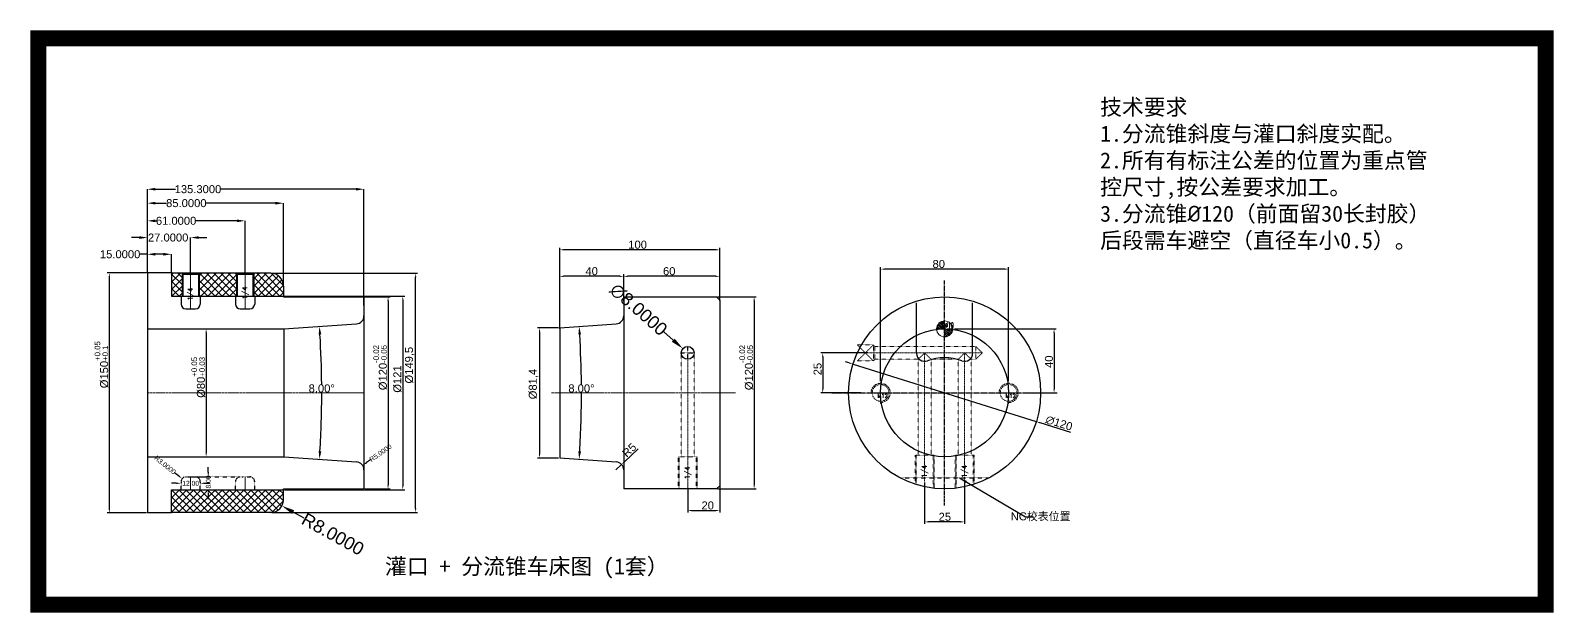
# Model space of a CAD drawing. Header units: inches. Extents: x 6 to 958, y 2 to 366.
import ezdxf
from ezdxf.enums import TextEntityAlignment as Align

# ---------------------------------------------------------------- set-up
doc = ezdxf.new("R2010")
doc.units = ezdxf.units.IN
doc.header["$MEASUREMENT"] = 0
doc.linetypes.add('CENTER', pattern=[0.6, 0.375, -0.075, 0.075, -0.075])
doc.linetypes.add('HIDDEN', pattern=[0.2, 0.1, -0.1])
for name, color, linetype, lineweight in [('cool', 153, 'HIDDEN', 9), ('dim', 82, 'Continuous', 9), ('epin', 13, 'Continuous', 9), ('moldbase', 7, 'Continuous', 20), ('screw', 33, 'Continuous', 13)]:
    doc.layers.add(name, color=color, linetype=linetype, lineweight=lineweight)
doc.layers.add('DEFAULT_2', color=8, linetype='HIDDEN')
doc.styles.get("Standard").update_dxf_attribs({"font": 'arial.ttf'})
doc.styles.add('TXT', font='txt.shx', dxfattribs={"bigfont": 'gbcbig.shx'})
doc.styles.add('TXT05', font='txt.shx', dxfattribs={"width": 0.5, "bigfont": 'gbcbig.shx'})
doc.dimstyles.new('ISO-25', dxfattribs={"dimtxt": 2.5, "dimasz": 2.5, "dimexe": 1.25, "dimexo": 0.625, "dimtad": 1, "dimtxsty": 'Standard', "dimcen": 2.5, "dimadec": 0, "dimazin": 0, "dimtfac": 1, "dimtmove": 0, "dimatfit": 3, "dimfxl": 0, "dimarcsym": 0})
doc.dimstyles.get("Standard").update_dxf_attribs({"dimtxt": 0.18, "dimasz": 0.18, "dimexe": 0.18, "dimexo": 0.0625, "dimgap": 0.09, "dimtad": 0, "dimtih": 1, "dimtoh": 1, "dimdec": 4, "dimzin": 0, "dimdsep": 46, "dimtxsty": 'Standard', "dimcen": 0.09, "dimadec": 0, "dimazin": 0, "dimtfac": 1, "dimtdec": 4, "dimtofl": 0, "dimtmove": 0, "dimatfit": 3, "dimfxl": 0, "dimtolj": 1, "dimtzin": 0, "dimarcsym": 0})
doc.dimstyles.new('STANDARD$0', dxfattribs={"dimscale": 2, "dimtxt": 3, "dimasz": 3, "dimexe": 1.25, "dimexo": 0.625, "dimgap": 0.5, "dimtad": 0, "dimdsep": 46, "dimlunit": 6, "dimtxsty": 'Standard', "dimblk": 'CLOSEDBLANK', "dimcen": 0, "dimclrt": 2, "dimazin": 2, "dimtfac": 2, "dimtmove": 1, "dimatfit": 3, "dimfxl": 0, "dimtolj": 1, "dimtzin": 0, "dimarcsym": 0})

# ---------------------------------------------------------------- blocks, each defined once
blk = doc.blocks.new('*D36')
at = {"color": 0, "lineweight": -2, "transparency": 16777216}
for p, q in [((583.49, 179.45), (646.99, 179.45)), ((645.74, 176.95), (645.74, 141.95)), ((626.78, 139.45), (646.99, 139.45))]:
    blk.add_line(p, q, dxfattribs=at)
at = {"color": 0, "transparency": 16777216}
for points in [[(645.33, 176.95), (646.16, 176.95), (645.74, 179.45)], [(645.33, 141.95), (646.16, 141.95), (645.74, 139.45)]]:
    blk.add_solid(points, dxfattribs=at)
at = {"layer": 'Defpoints', "color": 0, "transparency": 16777216}
for p in [(582.87, 179.45), (626.16, 139.45), (645.74, 139.45)]:
    blk.add_point(p, dxfattribs=at)
at = {"color": 0, "lineweight": 0, "transparency": 16777216, "insert": (642.56, 158.94), "char_height": 5, "attachment_point": 5, "rotation": 90}
blk.add_mtext('40', dxfattribs=at)
blk = doc.blocks.new('*D37')
at = {"color": 0, "lineweight": -2, "transparency": 16777216}
for p, q in [((537.37, 146.68), (537.37, 218.08)), ((614.87, 216.83), (539.87, 216.83)), ((617.37, 146.68), (617.37, 218.08))]:
    blk.add_line(p, q, dxfattribs=at)
at = {"color": 0, "transparency": 16777216}
for points in [[(539.87, 217.25), (539.87, 216.42), (537.37, 216.83)], [(614.87, 217.25), (614.87, 216.42), (617.37, 216.83)]]:
    blk.add_solid(points, dxfattribs=at)
at = {"layer": 'Defpoints', "color": 0, "transparency": 16777216}
for p in [(537.37, 216.83), (537.37, 146.05), (617.37, 146.05)]:
    blk.add_point(p, dxfattribs=at)
at = {"color": 0, "lineweight": 0, "transparency": 16777216, "insert": (573.7, 220.01), "char_height": 5, "attachment_point": 5}
blk.add_mtext('80', dxfattribs=at)
blk = doc.blocks.new('screw_m12_g')
at = {"layer": 'screw', "color": 1, "linetype": 'CENTER', "ltscale": 0.24}
for p, q in [((-6.6, 0), (6.6, 0)), ((0, -6.6), (0, 6.6))]:
    blk.add_line(p, q, dxfattribs=at)
at = {"layer": 'screw', "color": 33, "linetype": 'HIDDEN', "ltscale": 0.24}
blk.add_circle((0, 0), 5.25, dxfattribs=at)
at = {"layer": 'screw', "color": 92, "linetype": 'HIDDEN', "ltscale": 0.24}
blk.add_arc((0, 0), 6, 270, 180, dxfattribs=at)
at = {"layer": 'screw', "color": 6, "style": 'TXT'}
blk.add_text('M12', height=2.4, dxfattribs=at).set_placement((-2.04, -3))
blk = doc.blocks.new('epin_ejp_10')
at = {"layer": 'epin'}
h = blk.add_hatch(dxfattribs=at)
h.set_pattern_fill('_ANSI31', color=123, scale=0.25, angle=90, style=0)
h.set_pattern_definition([(135, (-1645.23396, 6741.0989), (-0.56126601, -0.56126601), [])])
h.paths.add_polyline_path([(0, 5, 0.414214), (-5, 0), (0, 0)])
h.paths.add_polyline_path([(5, 0), (0, 0), (0, -5, 0.414214)])
at = {"layer": 'epin', "color": 1, "linetype": 'CENTER', "ltscale": 0.219913}
for p, q in [((-5.5, 0), (5.5, 0)), ((0, -5.5), (0, 5.5))]:
    blk.add_line(p, q, dxfattribs=at)
at = {"layer": 'epin'}
blk.add_circle((0, 0), 5, dxfattribs=at)
at = {"layer": 'epin', "color": 6, "style": 'TXT05', "width": 0.5}
blk.add_text('%%c10', height=3.5, dxfattribs=at).set_placement((0.2, 0.5))
blk = doc.blocks.new('*D38')
at = {"color": 0, "lineweight": -2, "transparency": 16777216}
for p, q in [((215.19, 199.45), (230.85, 199.45)), ((229.6, 196.95), (229.6, 81.95)), ((215.19, 79.45), (230.85, 79.45))]:
    blk.add_line(p, q, dxfattribs=at)
at = {"color": 0, "transparency": 16777216}
for points in [[(229.18, 196.95), (230.01, 196.95), (229.6, 199.45)], [(229.18, 81.95), (230.01, 81.95), (229.6, 79.45)]]:
    blk.add_solid(points, dxfattribs=at)
at = {"layer": 'Defpoints', "color": 0, "transparency": 16777216}
for p in [(214.56, 199.45), (214.56, 79.45), (229.6, 79.45)]:
    blk.add_point(p, dxfattribs=at)
at = {"color": 0, "lineweight": 0, "transparency": 16777216, "insert": (224.71, 155.26), "char_height": 5, "attachment_point": 5, "rotation": 90}
blk.add_mtext('%%C120{\\H0.7x;\\S-0.02^ -0.05;}', dxfattribs=at)
blk = doc.blocks.new('*D39')
at = {"color": 0, "lineweight": -2, "transparency": 16777216}
for p, q in [((95.99, 179.45), (117.19, 179.45)), ((115.94, 176.95), (115.94, 101.95)), ((95.99, 99.45), (117.19, 99.45))]:
    blk.add_line(p, q, dxfattribs=at)
at = {"color": 0, "transparency": 16777216}
for points in [[(115.52, 176.95), (116.35, 176.95), (115.94, 179.45)], [(115.52, 101.95), (116.35, 101.95), (115.94, 99.45)]]:
    blk.add_solid(points, dxfattribs=at)
at = {"layer": 'Defpoints', "color": 0, "transparency": 16777216}
for p in [(95.36, 179.45), (95.36, 99.45), (115.94, 99.45)]:
    blk.add_point(p, dxfattribs=at)
at = {"color": 0, "lineweight": 0, "transparency": 16777216, "insert": (111.05, 149.13), "char_height": 5, "attachment_point": 5, "rotation": 90}
blk.add_mtext('%%C80{\\H0.7x;\\S+0.05^ +0.03;}', dxfattribs=at)
blk = doc.blocks.new('*D48')
at = {"color": 4, "lineweight": -2, "transparency": 16777216}
for start, end in [(0.51306, 3.51904), (356.48096, 0.02193)]:
    blk.add_arc((-407.47, 139.45), 595.65, start, end, dxfattribs=at)
at = {"color": 4, "transparency": 16777216}
for points in [[(186.23, 175.96), (187.89, 176.07), (186.73, 181)], [(187.89, 102.84), (186.23, 102.95), (186.73, 97.9)]]:
    blk.add_solid(points, dxfattribs=at)
at = {"layer": 'Defpoints', "color": 0, "transparency": 16777216}
for p in [(209.91, 182.62), (164.56, 179.45), (188.02, 125.59), (164.56, 99.45), (209.91, 96.28)]:
    blk.add_point(p, dxfattribs=at)
at = {"color": 6, "transparency": 16777216, "insert": (188.17, 142.23), "char_height": 5, "attachment_point": 5}
blk.add_mtext('\\A1;8.00°', dxfattribs=at)
blk = doc.blocks.new('*D40')
at = {"color": 4, "lineweight": -2, "transparency": 16777216}
for p, q in [((79.26, 226.1), (74.26, 226.1)), ((79.26, 214.45), (79.26, 226.1)), ((89.26, 226.1), (84.26, 226.1)), ((94.26, 214.45), (94.26, 226.1))]:
    blk.add_line(p, q, dxfattribs=at)
at = {"color": 4, "transparency": 16777216}
for points in [[(84.26, 226.94), (84.26, 225.27), (79.26, 226.1)], [(89.26, 226.94), (89.26, 225.27), (94.26, 226.1)]]:
    blk.add_solid(points, dxfattribs=at)
at = {"layer": 'Defpoints', "color": 0, "transparency": 16777216}
for p in [(94.26, 226.1), (79.26, 214.45), (94.26, 214.45)]:
    blk.add_point(p, dxfattribs=at)
at = {"color": 6, "transparency": 16777216, "insert": (62.18, 226.1), "char_height": 5, "attachment_point": 5}
blk.add_mtext('\\A1;15.0000', dxfattribs=at)
blk = doc.blocks.new('*D49')
at = {"color": 4, "lineweight": -2, "transparency": 16777216}
for p, q in [((74.26, 236.54), (69.26, 236.54)), ((79.26, 214.45), (79.26, 236.54)), ((106.26, 214.2), (106.26, 236.54)), ((111.26, 236.54), (116.26, 236.54))]:
    blk.add_line(p, q, dxfattribs=at)
at = {"color": 4, "transparency": 16777216}
for points in [[(74.26, 237.38), (74.26, 235.71), (79.26, 236.54)], [(111.26, 237.38), (111.26, 235.71), (106.26, 236.54)]]:
    blk.add_solid(points, dxfattribs=at)
at = {"layer": 'Defpoints', "color": 0, "transparency": 16777216}
for p in [(106.26, 236.54), (79.26, 214.45), (106.26, 214.2)]:
    blk.add_point(p, dxfattribs=at)
at = {"color": 6, "transparency": 16777216, "insert": (92.2, 236.54), "char_height": 5, "attachment_point": 5}
blk.add_mtext('\\A1;27.0000', dxfattribs=at)
blk = doc.blocks.new('*D50')
at = {"color": 4, "lineweight": -2, "transparency": 16777216}
for p, q in [((79.26, 214.45), (79.26, 247)), ((84.26, 247), (84.82, 247)), ((135.26, 247), (109.47, 247)), ((140.26, 214.2), (140.26, 247))]:
    blk.add_line(p, q, dxfattribs=at)
at = {"color": 4, "transparency": 16777216}
for points in [[(84.26, 247.84), (84.26, 246.17), (79.26, 247)], [(135.26, 247.84), (135.26, 246.17), (140.26, 247)]]:
    blk.add_solid(points, dxfattribs=at)
at = {"layer": 'Defpoints', "color": 0, "transparency": 16777216}
for p in [(140.26, 247), (79.26, 214.45), (140.26, 214.2)]:
    blk.add_point(p, dxfattribs=at)
at = {"color": 6, "transparency": 16777216, "insert": (97.15, 247), "char_height": 5, "attachment_point": 5}
blk.add_mtext('\\A1;61.0000', dxfattribs=at)
blk = doc.blocks.new('*D51')
at = {"color": 4, "lineweight": -2, "transparency": 16777216}
for p, q in [((79.26, 214.45), (79.26, 258.05)), ((84.26, 258.05), (91.23, 258.05)), ((159.26, 258.05), (115.86, 258.05)), ((164.26, 206.2), (164.26, 258.05))]:
    blk.add_line(p, q, dxfattribs=at)
at = {"color": 4, "transparency": 16777216}
for points in [[(84.26, 258.88), (84.26, 257.21), (79.26, 258.05)], [(159.26, 258.88), (159.26, 257.21), (164.26, 258.05)]]:
    blk.add_solid(points, dxfattribs=at)
at = {"layer": 'Defpoints', "color": 0, "transparency": 16777216}
for p in [(164.26, 258.05), (79.26, 214.45), (164.26, 206.2)]:
    blk.add_point(p, dxfattribs=at)
at = {"color": 6, "transparency": 16777216, "insert": (103.55, 258.05), "char_height": 5, "attachment_point": 5}
blk.add_mtext('\\A1;85.0000', dxfattribs=at)
blk = doc.blocks.new('*D52')
at = {"color": 4, "lineweight": -2, "transparency": 16777216}
for p, q in [((79.26, 214.45), (79.26, 266.77)), ((84.26, 266.77), (96.8, 266.77)), ((209.56, 266.77), (124.84, 266.77)), ((214.56, 194.06), (214.56, 266.77))]:
    blk.add_line(p, q, dxfattribs=at)
at = {"color": 4, "transparency": 16777216}
for points in [[(84.26, 267.6), (84.26, 265.93), (79.26, 266.77)], [(209.56, 267.6), (209.56, 265.93), (214.56, 266.77)]]:
    blk.add_solid(points, dxfattribs=at)
at = {"layer": 'Defpoints', "color": 0, "transparency": 16777216}
for p in [(214.56, 266.77), (79.26, 214.45), (214.56, 194.06)]:
    blk.add_point(p, dxfattribs=at)
at = {"color": 6, "transparency": 16777216, "insert": (110.82, 266.77), "char_height": 5, "attachment_point": 5}
blk.add_mtext('\\A1;135.3000', dxfattribs=at)
blk = doc.blocks.new('*D41')
at = {"color": 0, "lineweight": -2, "transparency": 16777216}
for p, q in [((376.83, 196.58), (376.83, 213.57)), ((434.33, 212.32), (379.33, 212.32)), ((436.83, 197.08), (436.83, 213.57))]:
    blk.add_line(p, q, dxfattribs=at)
at = {"color": 0, "transparency": 16777216}
for points in [[(379.33, 212.74), (379.33, 211.9), (376.83, 212.32)], [(434.33, 212.74), (434.33, 211.9), (436.83, 212.32)]]:
    blk.add_solid(points, dxfattribs=at)
at = {"layer": 'Defpoints', "color": 0, "transparency": 16777216}
for p in [(376.83, 212.32), (376.83, 195.95), (436.83, 196.45)]:
    blk.add_point(p, dxfattribs=at)
at = {"color": 0, "lineweight": 0, "transparency": 16777216, "insert": (405.28, 215.5), "char_height": 5, "attachment_point": 5}
blk.add_mtext('60', dxfattribs=at)
blk = doc.blocks.new('*D42')
at = {"color": 0, "lineweight": -2, "transparency": 16777216}
for p, q in [((336.83, 179.51), (336.83, 230.15)), ((434.33, 228.9), (339.33, 228.9)), ((436.83, 197.08), (436.83, 230.15))]:
    blk.add_line(p, q, dxfattribs=at)
at = {"color": 0, "transparency": 16777216}
for points in [[(339.33, 229.32), (339.33, 228.48), (336.83, 228.9)], [(434.33, 229.32), (434.33, 228.48), (436.83, 228.9)]]:
    blk.add_solid(points, dxfattribs=at)
at = {"layer": 'Defpoints', "color": 0, "transparency": 16777216}
for p in [(336.83, 228.9), (436.83, 196.45), (336.83, 178.89)]:
    blk.add_point(p, dxfattribs=at)
at = {"color": 0, "lineweight": 0, "transparency": 16777216, "insert": (385.52, 232.08), "char_height": 5, "attachment_point": 5}
blk.add_mtext('100', dxfattribs=at)
blk = doc.blocks.new('*D43')
at = {"color": 0, "lineweight": -2, "transparency": 16777216}
for p, q in [((336.83, 179.51), (336.83, 213.57)), ((374.33, 212.32), (339.33, 212.32)), ((376.83, 196.97), (376.83, 213.57))]:
    blk.add_line(p, q, dxfattribs=at)
at = {"color": 0, "transparency": 16777216}
for points in [[(339.33, 212.74), (339.33, 211.9), (336.83, 212.32)], [(374.33, 212.74), (374.33, 211.9), (376.83, 212.32)]]:
    blk.add_solid(points, dxfattribs=at)
at = {"layer": 'Defpoints', "color": 0, "transparency": 16777216}
for p in [(336.83, 212.32), (376.83, 196.34), (336.83, 178.89)]:
    blk.add_point(p, dxfattribs=at)
at = {"color": 0, "lineweight": 0, "transparency": 16777216, "insert": (356.83, 215.5), "char_height": 5, "attachment_point": 5}
blk.add_mtext('40', dxfattribs=at)
blk = doc.blocks.new('*D44')
at = {"color": 0, "lineweight": -2, "transparency": 16777216}
for p, q in [((435.45, 199.45), (459.58, 199.45)), ((458.33, 196.95), (458.33, 81.95)), ((435.45, 79.45), (459.58, 79.45))]:
    blk.add_line(p, q, dxfattribs=at)
at = {"color": 0, "transparency": 16777216}
for points in [[(457.92, 196.95), (458.75, 196.95), (458.33, 199.45)], [(457.92, 81.95), (458.75, 81.95), (458.33, 79.45)]]:
    blk.add_solid(points, dxfattribs=at)
at = {"layer": 'Defpoints', "color": 0, "transparency": 16777216}
for p in [(434.83, 199.45), (434.83, 79.45), (458.33, 79.45)]:
    blk.add_point(p, dxfattribs=at)
at = {"color": 0, "lineweight": 0, "transparency": 16777216, "insert": (453.45, 155.26), "char_height": 5, "attachment_point": 5, "rotation": 90}
blk.add_mtext('%%C120{\\H0.7x;\\S-0.02^ -0.05;}', dxfattribs=at)
blk = doc.blocks.new('*D45')
at = {"color": 0, "lineweight": -2, "transparency": 16777216}
for p, q in [((416.83, 79.83), (416.83, 64.64)), ((436.83, 83.79), (436.83, 64.64)), ((419.33, 65.89), (434.33, 65.89))]:
    blk.add_line(p, q, dxfattribs=at)
at = {"color": 0, "transparency": 16777216}
for points in [[(419.33, 66.31), (419.33, 65.48), (416.83, 65.89)], [(434.33, 66.31), (434.33, 65.48), (436.83, 65.89)]]:
    blk.add_solid(points, dxfattribs=at)
at = {"layer": 'Defpoints', "color": 0, "transparency": 16777216}
for p in [(416.83, 80.45), (436.83, 84.42), (436.83, 65.89)]:
    blk.add_point(p, dxfattribs=at)
at = {"color": 0, "lineweight": 0, "transparency": 16777216, "insert": (429.33, 69.07), "char_height": 5, "attachment_point": 5}
blk.add_mtext('20', dxfattribs=at)
blk = doc.blocks.new('*D53')
at = {"color": 0, "lineweight": -2, "transparency": 16777216}
for p, q in [((336.2, 180.15), (322.96, 180.15)), ((324.21, 177.65), (324.21, 101.25)), ((336.2, 98.75), (322.96, 98.75))]:
    blk.add_line(p, q, dxfattribs=at)
at = {"color": 0, "transparency": 16777216}
for points in [[(323.79, 177.65), (324.62, 177.65), (324.21, 180.15)], [(323.79, 101.25), (324.62, 101.25), (324.21, 98.75)]]:
    blk.add_solid(points, dxfattribs=at)
at = {"layer": 'Defpoints', "color": 0, "transparency": 16777216}
for p in [(336.83, 180.15), (324.21, 98.75), (336.83, 98.75)]:
    blk.add_point(p, dxfattribs=at)
at = {"color": 0, "lineweight": 0, "transparency": 16777216, "insert": (320.49, 144.97), "char_height": 5, "attachment_point": 5, "rotation": 90}
blk.add_mtext('%%c81,4', dxfattribs=at)
blk = doc.blocks.new('*D54')
at = {"color": 4, "lineweight": -2, "transparency": 16777216}
for start, end in [(0.51306, 3.51904), (356.48096, 0.02193)]:
    blk.add_arc((-245.2, 139.45), 595.65, start, end, dxfattribs=at)
at = {"color": 4, "transparency": 16777216}
for points in [[(348.49, 175.96), (350.16, 176.07), (349, 181)], [(350.16, 102.84), (348.49, 102.95), (349, 97.9)]]:
    blk.add_solid(points, dxfattribs=at)
at = {"layer": 'Defpoints', "color": 0, "transparency": 16777216}
for p in [(372.18, 182.62), (336.83, 180.15), (350.29, 125.59), (336.83, 98.75), (372.18, 96.28)]:
    blk.add_point(p, dxfattribs=at)
at = {"color": 6, "transparency": 16777216, "insert": (350.44, 142.23), "char_height": 5, "attachment_point": 5}
blk.add_mtext('\\A1;8.00°', dxfattribs=at)
blk = doc.blocks.new('*D55')
at = {"color": 0, "lineweight": -2, "transparency": 16777216}
for p, q in [((385.9, 104.58), (377.28, 96.44)), ((371.83, 91.29), (375.46, 94.73))]:
    blk.add_line(p, q, dxfattribs=at)
at = {"color": 0, "transparency": 16777216}
blk.add_solid([(376.99, 96.75), (377.57, 96.14), (375.46, 94.73)], dxfattribs=at)
at = {"layer": 'Defpoints', "color": 0, "transparency": 16777216}
for p in [(371.83, 91.29), (375.46, 94.73)]:
    blk.add_point(p, dxfattribs=at)
at = {"color": 0, "lineweight": 0, "transparency": 16777216, "insert": (380.32, 103.67), "char_height": 5, "attachment_point": 5, "rotation": 43.36579}
blk.add_mtext('R5', dxfattribs=at)
blk = doc.blocks.new('*D56')
at = {"color": 3, "lineweight": -2, "transparency": 16777216}
blk.add_line((218.61, 97.55), (216.14, 95.84), dxfattribs=at)
at = {"color": 3, "transparency": 16777216}
blk.add_solid([(215.86, 96.26), (216.43, 95.43), (213.67, 94.14)], dxfattribs=at)
at = {"layer": 'Defpoints', "color": 0, "transparency": 16777216}
for p in [(209.56, 91.29), (213.67, 94.14)]:
    blk.add_point(p, dxfattribs=at)
at = {"color": 6, "transparency": 16777216, "insert": (224.91, 101.91), "char_height": 3, "attachment_point": 5, "rotation": 34.66288}
blk.add_mtext('\\A1;R5.0000', dxfattribs=at)
blk = doc.blocks.new('*D46')
at = {"color": 3, "linetype": 'Continuous', "lineweight": -2, "transparency": 16777216}
for p, q in [((97.26, 82.95), (94.26, 82.95)), ((100.26, 83.57), (100.26, 82.95)), ((112.26, 83.68), (112.26, 82.95)), ((115.26, 82.95), (118.26, 82.95))]:
    blk.add_line(p, q, dxfattribs=at)
at = {"color": 3, "transparency": 16777216}
for points in [[(97.26, 83.45), (97.26, 82.45), (100.26, 82.95)], [(115.26, 83.45), (115.26, 82.45), (112.26, 82.95)]]:
    blk.add_solid(points, dxfattribs=at)
at = {"layer": 'Defpoints', "color": 0, "transparency": 16777216}
for p in [(100.26, 83.57), (100.26, 82.95), (112.26, 83.68)]:
    blk.add_point(p, dxfattribs=at)
at = {"color": 6, "transparency": 16777216, "insert": (106.26, 82.95), "char_height": 3, "attachment_point": 5}
blk.add_mtext('\\A1;12.00', dxfattribs=at)
blk = doc.blocks.new('*D57')
at = {"color": 3, "linetype": 'Continuous', "lineweight": -2, "transparency": 16777216}
for p, q in [((104.23, 86.95), (117.26, 86.95)), ((117.26, 89.95), (117.26, 92.95)), ((108.9, 78.95), (117.26, 78.95)), ((117.26, 75.95), (117.26, 72.95))]:
    blk.add_line(p, q, dxfattribs=at)
at = {"color": 3, "transparency": 16777216}
for points in [[(116.76, 89.95), (117.76, 89.95), (117.26, 86.95)], [(116.76, 75.95), (117.76, 75.95), (117.26, 78.95)]]:
    blk.add_solid(points, dxfattribs=at)
at = {"layer": 'Defpoints', "color": 0, "transparency": 16777216}
for p in [(104.23, 86.95), (108.9, 78.95), (117.26, 78.95)]:
    blk.add_point(p, dxfattribs=at)
at = {"color": 6, "transparency": 16777216, "insert": (117.26, 83.75), "char_height": 3, "attachment_point": 5, "rotation": 90}
blk.add_mtext('\\A1;8.00', dxfattribs=at)
blk = doc.blocks.new('*D58')
at = {"color": 3, "linetype": 'Continuous', "lineweight": -2, "transparency": 16777216}
blk.add_line((96.25, 89.6), (98.59, 87.71), dxfattribs=at)
at = {"color": 3, "transparency": 16777216}
blk.add_solid([(98.9, 88.1), (98.27, 87.33), (100.92, 85.83)], dxfattribs=at)
at = {"layer": 'Defpoints', "color": 0, "transparency": 16777216}
for p in [(100.92, 85.83), (103.26, 83.95)]:
    blk.add_point(p, dxfattribs=at)
at = {"color": 6, "transparency": 16777216, "insert": (90.28, 94.4), "char_height": 3, "attachment_point": 5, "rotation": 321.17969}
blk.add_mtext('\\A1;R3.0000', dxfattribs=at)
blk = doc.blocks.new('*D47')
at = {"color": 0, "lineweight": -2, "transparency": 16777216}
for p, q in [((78.64, 214.45), (54.19, 214.45)), ((55.44, 211.95), (55.44, 66.95)), ((78.64, 64.45), (54.19, 64.45))]:
    blk.add_line(p, q, dxfattribs=at)
at = {"color": 0, "transparency": 16777216}
for points in [[(55.02, 211.95), (55.86, 211.95), (55.44, 214.45)], [(55.02, 66.95), (55.86, 66.95), (55.44, 64.45)]]:
    blk.add_solid(points, dxfattribs=at)
at = {"layer": 'Defpoints', "color": 0, "transparency": 16777216}
for p in [(79.26, 214.45), (55.44, 64.45), (79.26, 64.45)]:
    blk.add_point(p, dxfattribs=at)
at = {"color": 0, "lineweight": 0, "transparency": 16777216, "insert": (50.56, 157.08), "char_height": 5, "attachment_point": 5, "rotation": 90}
blk.add_mtext('%%C150{\\H0.7x;\\S+0.05^ +0.1;}', dxfattribs=at)
blk = doc.blocks.new('*D59')
at = {"color": 0, "lineweight": -2, "transparency": 16777216}
for p, q in [((164.89, 199.95), (240.06, 199.95)), ((238.81, 197.45), (238.81, 81.45)), ((164.89, 78.95), (240.06, 78.95))]:
    blk.add_line(p, q, dxfattribs=at)
at = {"color": 0, "transparency": 16777216}
for points in [[(238.39, 197.45), (239.23, 197.45), (238.81, 199.95)], [(238.39, 81.45), (239.23, 81.45), (238.81, 78.95)]]:
    blk.add_solid(points, dxfattribs=at)
at = {"layer": 'Defpoints', "color": 0, "transparency": 16777216}
for p in [(164.26, 199.95), (164.26, 78.95), (238.81, 78.95)]:
    blk.add_point(p, dxfattribs=at)
at = {"color": 0, "lineweight": 0, "transparency": 16777216, "insert": (235.49, 148.1), "char_height": 5, "attachment_point": 5, "rotation": 90}
blk.add_mtext('%%c121', dxfattribs=at)
blk = doc.blocks.new('*D60')
at = {"color": 4, "lineweight": -2, "transparency": 16777216}
blk.add_line((177.25, 61.07), (170.26, 64.95), dxfattribs=at)
at = {"color": 4, "transparency": 16777216}
blk.add_solid([(170.9, 66.11), (169.61, 63.78), (163.26, 68.83)], dxfattribs=at)
at = {"layer": 'Defpoints', "color": 0, "transparency": 16777216}
for p in [(156.26, 72.7), (163.26, 68.83)]:
    blk.add_point(p, dxfattribs=at)
at = {"color": 6, "transparency": 16777216, "insert": (195.12, 51.17), "char_height": 8, "attachment_point": 5, "rotation": 331.00869}
blk.add_mtext('\\A1;R8.0000', dxfattribs=at)
blk = doc.blocks.new('*D61')
at = {"color": 0, "lineweight": -2, "transparency": 16777216}
for p, q in [((156.89, 214.2), (248.09, 214.2)), ((246.84, 67.2), (246.84, 211.7)), ((156.89, 64.7), (248.09, 64.7))]:
    blk.add_line(p, q, dxfattribs=at)
at = {"color": 0, "transparency": 16777216}
for points in [[(246.42, 211.7), (247.25, 211.7), (246.84, 214.2)], [(246.42, 67.2), (247.25, 67.2), (246.84, 64.7)]]:
    blk.add_solid(points, dxfattribs=at)
at = {"layer": 'Defpoints', "color": 0, "transparency": 16777216}
for p in [(156.26, 214.2), (246.84, 214.2), (156.26, 64.7)]:
    blk.add_point(p, dxfattribs=at)
at = {"color": 0, "lineweight": 0, "transparency": 16777216, "insert": (243.13, 156.76), "char_height": 5, "attachment_point": 5, "rotation": 90}
blk.add_mtext('%%c149,5', dxfattribs=at)
blk = doc.blocks.new('*D62')
at = {"color": 0, "lineweight": -2, "transparency": 16777216}
for p, q in [((517.73, 158.15), (515.34, 158.89)), ((520.11, 157.4), (634.62, 121.51)), ((656.3, 114.71), (637.01, 120.76))]:
    blk.add_line(p, q, dxfattribs=at)
at = {"color": 0, "transparency": 16777216}
for points in [[(517.85, 158.54), (517.6, 157.75), (520.11, 157.4)], [(637.13, 121.16), (636.88, 120.36), (634.62, 121.51)]]:
    blk.add_solid(points, dxfattribs=at)
at = {"layer": 'Defpoints', "color": 0, "transparency": 16777216}
for p in [(520.11, 157.4), (634.62, 121.51)]:
    blk.add_point(p, dxfattribs=at)
at = {"color": 0, "lineweight": 0, "transparency": 16777216, "insert": (648.84, 120.53), "char_height": 5, "attachment_point": 5, "rotation": 342.59646}
blk.add_mtext('∅120', dxfattribs=at)
blk = doc.blocks.new('cool_jt_g14')
at = {"layer": 'cool', "ltscale": 0.3}
for p, q in [((0, 5), (10, 5)), ((0, -5), (10, 5)), ((0, 5), (10, -5)), ((10, -5), (10, 5)), ((10, 5), (11, 4)), ((11, -4), (11, 4)), ((0, -5), (10, -5)), ((10, -5), (11, -4))]:
    blk.add_line(p, q, dxfattribs=at)
blk = doc.blocks.new('*D63')
at = {"color": 0, "lineweight": -2, "transparency": 16777216}
for p, q in [((529.47, 164.45), (499.94, 164.45)), ((501.19, 161.95), (501.19, 141.95)), ((525.05, 139.45), (499.94, 139.45))]:
    blk.add_line(p, q, dxfattribs=at)
at = {"color": 0, "transparency": 16777216}
for points in [[(500.77, 161.95), (501.61, 161.95), (501.19, 164.45)], [(500.77, 141.95), (501.61, 141.95), (501.19, 139.45)]]:
    blk.add_solid(points, dxfattribs=at)
at = {"layer": 'Defpoints', "color": 0, "transparency": 16777216}
for p in [(530.09, 164.45), (501.19, 139.45), (525.67, 139.45)]:
    blk.add_point(p, dxfattribs=at)
at = {"color": 0, "lineweight": 0, "transparency": 16777216, "insert": (498.01, 154.34), "char_height": 5, "attachment_point": 5, "rotation": 90}
blk.add_mtext('25', dxfattribs=at)
blk = doc.blocks.new('*D64')
at = {"color": 4, "lineweight": -2, "transparency": 16777216}
blk.add_line((401.81, 177.67), (407.82, 172.38), dxfattribs=at)
at = {"color": 4, "transparency": 16777216}
blk.add_solid([(408.7, 173.38), (406.94, 171.38), (413.83, 167.1)], dxfattribs=at)
at = {"layer": 'Defpoints', "color": 0, "transparency": 16777216}
for p in [(413.83, 167.1), (419.83, 161.81)]:
    blk.add_point(p, dxfattribs=at)
at = {"color": 6, "transparency": 16777216, "insert": (386.09, 191.5), "char_height": 8, "attachment_point": 5, "rotation": 318.65029}
blk.add_mtext('\\A1;∅8.0000', dxfattribs=at)
blk = doc.blocks.new('*D65')
at = {"color": 0, "lineweight": -2, "transparency": 16777216}
for p, q in [((564.87, 83.35), (564.87, 57.56)), ((589.87, 83.35), (589.87, 57.56)), ((587.37, 58.81), (567.37, 58.81))]:
    blk.add_line(p, q, dxfattribs=at)
at = {"color": 0, "transparency": 16777216}
for points in [[(567.37, 59.23), (567.37, 58.39), (564.87, 58.81)], [(587.37, 59.23), (587.37, 58.39), (589.87, 58.81)]]:
    blk.add_solid(points, dxfattribs=at)
at = {"layer": 'Defpoints', "color": 0, "transparency": 16777216}
for p in [(564.87, 83.98), (589.87, 83.98), (564.87, 58.81)]:
    blk.add_point(p, dxfattribs=at)
at = {"color": 0, "lineweight": 0, "transparency": 16777216, "insert": (577.5, 61.99), "char_height": 5, "attachment_point": 5}
blk.add_mtext('25', dxfattribs=at)

msp = doc.modelspace()

# ---------------------------------------------------------------- hatches: boundary and pattern name
h = msp.add_hatch()
h.set_pattern_fill('ANSI37', color=3, style=0)
h.set_pattern_definition([(45, (1425.8688, 148.3087), (-2.245064, 2.245064), []), (135, (1425.8688, 148.3087), (-2.245064, -2.245064), [])])
h.paths.add_polyline_path([(134.86124, 214.20332), (111.66124, 214.20332), (111.66124, 199.95332), (134.86124, 199.95332)])
h.paths.add_polyline_path([(156.26124, 214.20332), (145.66124, 214.20332), (145.66124, 199.95332), (164.26124, 199.95332), (164.26124, 206.20332, 0.414213562)])
h.paths.add_polyline_path([(100.86124, 214.20332), (94.26124, 214.20332), (94.26124, 199.95332), (100.86124, 199.95332)])
h.paths.add_polyline_path([(164.26124, 72.70332), (164.26124, 78.95332), (94.26124, 78.95332), (94.26124, 64.70332), (156.26124, 64.70332, 0.414213562)])

# ---------------------------------------------------------------- linework, layer by layer
for p, q in [((79.26124, 214.45332), (79.26124, 64.45332)), ((94.26124, 214.45332), (79.26124, 214.45332)), ((94.26124, 214.45332), (94.26124, 199.95332)), ((156.26124, 214.20332), (94.26124, 214.20332)), ((100.86124, 214.20332), (100.86124, 199.95332)), ((100.86124, 214.20332), (101.36124, 213.70332)), ((101.36124, 213.70332), (101.36124, 199.95332)), ((101.36124, 213.70332), (111.16124, 213.70332)), ((111.66124, 214.20332), (111.16124, 213.70332)), ((111.16124, 213.70332), (111.16124, 199.95332)), ((111.66124, 214.20332), (111.66124, 199.95332)), ((134.86124, 214.20332), (134.86124, 199.95332)), ((134.86124, 214.20332), (135.36124, 213.70332)), ((135.36124, 213.70332), (135.36124, 199.95332)), ((135.36124, 213.70332), (145.16124, 213.70332)), ((145.66124, 214.20332), (145.16124, 213.70332)), ((145.16124, 213.70332), (145.16124, 199.95332)), ((145.66124, 214.20332), (145.66124, 199.95332)), ((94.26124, 199.95332), (164.26124, 199.95332)), ((100.26124, 199.95332), (100.26124, 194.95332)), ((112.26124, 199.95332), (112.26124, 194.95332)), ((134.26124, 199.95332), (134.26124, 194.95332)), ((146.26124, 199.95332), (146.26124, 194.95332)), ((164.26124, 206.20332), (164.26124, 199.45332)), ((103.26124, 191.95332), (109.26124, 191.95332)), ((137.26124, 191.95332), (143.26124, 191.95332)), ((164.26124, 199.45332), (214.56124, 199.45332)), ((214.56124, 199.45332), (214.56124, 79.45332)), ((376.82804, 199.45368), (376.82796, 79.45334)), ((376.82796, 199.45368), (434.82796, 199.45308)), ((434.82796, 199.45308), (436.82796, 197.45304)), ((436.82796, 197.45304), (436.82796, 81.45368)), ((164.56124, 179.45332), (209.91002, 182.62442)), ((336.82803, 180.15278), (372.17678, 182.6246)), ((79.26124, 179.45332), (164.56124, 179.45332)), ((164.56124, 179.45332), (164.56124, 99.45332)), ((336.82803, 180.15278), (336.82797, 98.75424)), ((79.26124, 99.45332), (164.56124, 99.45332)), ((164.56124, 99.45332), (209.91002, 96.28222)), ((336.82797, 98.75424), (372.17678, 96.28241)), ((94.26124, 78.95332), (164.26124, 78.95332)), ((94.26124, 64.45332), (94.26124, 78.95332)), ((164.26124, 79.45332), (214.56124, 79.45332)), ((164.26124, 72.70332), (164.26124, 79.45332)), ((434.82733, 79.45302), (376.82796, 79.45334)), ((434.82796, 79.45364), (436.82796, 81.45368)), ((94.26124, 64.45332), (79.26124, 64.45332)), ((156.26124, 64.70332), (94.26124, 64.70332))]:
    msp.add_line(p, q)
at = {"color": 1, "linetype": 'CENTER', "ltscale": 3.980655}
for p, q in [((577.36616, 69.05337), (577.36616, 209.85337)), ((506.96616, 139.45337), (647.76616, 139.45337))]:
    msp.add_line(p, q, dxfattribs=at)
at = {"color": 3, "linetype": 'Continuous'}
for p, q in [((559.86616, 164.14511), (559.86616, 195.79829)), ((594.86616, 164.14511), (594.86616, 195.79829))]:
    msp.add_line(p, q, dxfattribs=at)
at = {"color": 1, "linetype": 'CENTER', "ltscale": 0.248791}
for p, q in [((412.42793, 164.45337), (421.22793, 164.45337)), ((416.82793, 160.05337), (416.82793, 168.85337))]:
    msp.add_line(p, q, dxfattribs=at)
at = {"const_width": 10}
msp.add_lwpolyline([(11.16026, 361.01908), (952.82832, 361.01908), (952.82832, 7.13791), (11.16026, 7.13791)], close=True, dxfattribs=at)
for centre, radius in [((577.36616, 139.45337), 60), ((577.36616, 139.45337), 40), ((416.82793, 164.45337), 4)]:
    msp.add_circle(centre, radius)
for centre, radius, start, end in [((156.26124, 206.20332), 8, 360, 90), ((103.26124, 194.95332), 3, 180, 270), ((109.26124, 194.95332), 3, 270, 0), ((137.26124, 194.95332), 3, 180, 270), ((143.26124, 194.95332), 3, 270, 0), ((209.56124, 187.61224), 5, 274, 360), ((371.828, 187.61242), 5, 274, 360), ((209.56124, 91.2944), 5, 0, 86), ((371.828, 91.29459), 5, 0, 86), ((156.26124, 72.70332), 8, 270, 0)]:
    msp.add_arc(centre, radius, start, end)
at = {"color": 3, "linetype": 'Continuous'}
for centre, radius, start, end in [((564.86616, 164.14511), 5, 180, 290.92483243), ((589.86616, 164.14511), 5, 249.07516757, 0), ((577.36616, 131.45337), 30, 69.07516757, 110.92483243)]:
    msp.add_arc(centre, radius, start, end, dxfattribs=at)
at = {"layer": 'cool', "ltscale": 0.932966}
for p, q in [((412.82796, 99.4531), (412.82796, 164.45337)), ((420.82796, 99.45306), (420.82796, 164.45337)), ((533.8226, 168.45337), (596.86616, 168.45337)), ((564.86616, 164.45337), (560.86616, 160.44415)), ((564.86616, 164.45337), (568.86616, 160.45337)), ((585.86616, 160.45337), (589.86616, 164.45337)), ((589.86616, 164.45337), (593.86616, 160.45337)), ((596.86616, 168.45337), (600.86616, 164.45337)), ((596.86616, 160.45337), (596.86616, 168.45337)), ((600.86616, 164.45337), (596.86616, 160.45337)), ((533.8226, 160.45337), (560.87535, 160.45337)), ((560.86616, 100.45308), (560.86616, 160.44415)), ((568.86616, 100.45308), (568.86616, 160.45337)), ((568.86616, 160.45337), (585.86616, 160.45337)), ((585.86616, 100.45308), (585.86616, 160.45337)), ((593.86616, 100.45308), (593.86616, 160.45337)), ((596.86616, 160.45337), (593.86616, 160.45337)), ((410.82805, 99.45311), (422.82805, 99.45305)), ((558.86616, 100.45308), (570.86616, 100.45308)), ((583.86616, 100.45308), (595.86616, 100.45308))]:
    msp.add_line(p, q, dxfattribs=at)
at = {"layer": 'cool', "color": 1, "linetype": 'CENTER', "ltscale": 0.621977}
for p, q in [((416.82798, 79.45308), (416.82793, 164.45337)), ((522.8226, 164.45337), (600.86616, 164.45337)), ((564.86616, 95.45337), (564.86616, 164.45337)), ((589.86616, 95.45337), (589.86616, 164.45337))]:
    msp.add_line(p, q, dxfattribs=at)
at = {"layer": 'DEFAULT_2', "color": 8, "linetype": 'HIDDEN'}
for p, q in [((103.26124, 86.95332), (108.26124, 86.95332)), ((109.26124, 86.95332), (137.26124, 86.95332)), ((138.26124, 86.95332), (143.26124, 86.95332)), ((549.60596, 86.26153), (605.12635, 86.26153)), ((100.26124, 78.95332), (100.26124, 83.95332)), ((112.26124, 78.95332), (112.26124, 83.95332)), ((134.26124, 78.95332), (134.26124, 83.95332)), ((146.26124, 78.95332), (146.26124, 83.95332))]:
    msp.add_line(p, q, dxfattribs=at)
for centre, start, end in [((103.26124, 83.95332), 90, 180), ((109.26124, 83.95332), 0, 90), ((137.26124, 83.95332), 90, 180), ((143.26124, 83.95332), 0, 90)]:
    msp.add_arc(centre, 3, start, end, dxfattribs=at)
at = {"layer": 'moldbase', "color": 1, "linetype": 'CENTER', "ltscale": 3.109887}
for p, q in [((106.26124, 214.20332), (106.26124, 191.95332)), ((140.26124, 214.20332), (140.26124, 191.95332)), ((79.26124, 139.45332), (214.56124, 139.45332)), ((331.63252, 139.45334), (446.82796, 139.45336)), ((106.26124, 78.95332), (106.26124, 86.95332)), ((140.26124, 78.95332), (140.26124, 86.95332))]:
    msp.add_line(p, q, dxfattribs=at)
at = {"layer": 'screw', "color": 92, "linetype": 'HIDDEN', "ltscale": 0.746373}
for p, q in [((410.82796, 79.45312), (410.82805, 99.45311)), ((422.82796, 79.45307), (422.82805, 99.45305)), ((558.86616, 82.37666), (558.86616, 100.45308)), ((570.86616, 79.80649), (570.86616, 100.45308)), ((583.86616, 79.80649), (583.86616, 100.45308)), ((595.86616, 82.37666), (595.86616, 100.45308))]:
    msp.add_line(p, q, dxfattribs=at)
at = {"layer": 'screw', "linetype": 'HIDDEN', "ltscale": 0.746373}
for p, q in [((411.57796, 79.45312), (411.57805, 99.4531)), ((422.07796, 79.45307), (422.07805, 99.45305)), ((559.61616, 82.13899), (559.61616, 100.45308)), ((570.11616, 79.893), (570.11616, 100.45308)), ((584.61616, 79.893), (584.61616, 100.45308)), ((595.11616, 82.13899), (595.11616, 100.45308))]:
    msp.add_line(p, q, dxfattribs=at)
at = {"layer": 'screw', "color": 1, "linetype": 'CENTER', "ltscale": 0.466483}
for p, q in [((416.82796, 79.45309), (416.82805, 99.45308)), ((564.86616, 80.45337), (564.86616, 100.45308)), ((589.86616, 80.45337), (589.86616, 100.45308))]:
    msp.add_line(p, q, dxfattribs=at)

# ---------------------------------------------------------------- block references
at = {"layer": 'cool', "ltscale": 0.932966}
msp.add_blockref('cool_jt_g14', (522.8226, 164.45337), dxfattribs=at)
at = {"layer": 'epin'}
msp.add_blockref('epin_ejp_10', (577.36616, 179.45337), dxfattribs=at)
at = {"layer": 'screw'}
for p in [(537.36616, 139.45337), (617.36616, 139.45337)]:
    msp.add_blockref('screw_m12_g', p, dxfattribs=at)

# ---------------------------------------------------------------- texts
at = {"char_height": 10, "attachment_point": 1}
for s, insert, width in [('{\\fSimSun|b0|i0|c134|p2;技术要求\\P1.分流锥斜度与灌口斜度实配。\\P2.所有有标注公差的位置为重点管控尺寸,按公差要求加工。\\P3.分流锥\\fISOCPEUR|b0|i0|c0|p34;%%C\\fSimSun|b0|i0|c134|p2;120（前面留30长封胶）后段需车避空（直径车小0.5）。}', (674.52869, 323.15078), 209.4480089), ('{\\fSimSun|b0|i0|c134|p2; 灌口 + 分流锥车床图 (1套）}', (220.86995, 36.01788), 184.0541872)]:
    msp.add_mtext(s, dxfattribs=dict(at, insert=insert, width=width))
at = {"layer": 'dim', "insert": (618.65547, 61.99215), "char_height": 5, "attachment_point": 4}
msp.add_mtext('\\A1;NC{\\fSimSun|b0|i0|c134|p2;校表位置}', dxfattribs=at)
at = {"layer": 'screw', "color": 222, "linetype": 'HIDDEN', "ltscale": 0.746373, "style": 'TXT'}
for rotation, p in [(90, (106.26124, 201.15776)), (90, (140.26124, 201.94028)), (89.99972997, (416.82801, 89.45309)), (90, (564.86616, 90.45322)), (90, (589.86616, 90.45322))]:
    msp.add_text('1/4', height=3, rotation=rotation, dxfattribs=at).set_placement(p, align=Align.MIDDLE)

# ---------------------------------------------------------------- dimensions: what is measured, and where the dimension line sits
for base, p1, p2, dimstyle, override, picture, middle in [((214.56124, 266.76678), (79.26124, 214.45332), (214.56124, 194.0635), 'Standard', {"dimtxt": 5, "dimasz": 5, "dimexe": 0, "dimexo": 0, "dimgap": 0, "dimtad": 0, "dimzin": 0, "dimcen": 0, "dimclrd": 4, "dimclre": 4, "dimclrt": 6, "dimadec": 2, "dimtol": 0, "dimfxl": 1.25, "dimtzin": 0}, '*D52', (110.81892, 266.76678)), ((164.26124, 258.04815), (79.26124, 214.45332), (164.26124, 206.20332), 'Standard', {"dimtxt": 5, "dimasz": 5, "dimexe": 0, "dimexo": 0, "dimgap": 0, "dimtad": 0, "dimzin": 0, "dimcen": 0, "dimclrd": 4, "dimclre": 4, "dimclrt": 6, "dimadec": 2, "dimtol": 0, "dimfxl": 1.25, "dimtzin": 0}, '*D51', (103.54699, 258.04815)), ((140.26124, 247.00456), (79.26124, 214.45332), (140.26124, 214.20332), 'Standard', {"dimtxt": 5, "dimasz": 5, "dimexe": 0, "dimexo": 0, "dimgap": 0, "dimtad": 0, "dimzin": 0, "dimcen": 0, "dimclrd": 4, "dimclre": 4, "dimclrt": 6, "dimadec": 2, "dimtol": 0, "dimfxl": 1.25, "dimtzin": 0}, '*D50', (97.1477, 247.00456)), ((106.26124, 236.54221), (79.26124, 214.45332), (106.26124, 214.20332), 'Standard', {"dimtxt": 5, "dimasz": 5, "dimexe": 0, "dimexo": 0, "dimgap": 0, "dimtad": 0, "dimzin": 0, "dimcen": 0, "dimclrd": 4, "dimclre": 4, "dimclrt": 6, "dimadec": 2, "dimtol": 0, "dimfxl": 1.25, "dimtzin": 0}, '*D49', (92.20279, 236.54221)), ((94.26124, 226.10236), (79.26124, 214.45332), (94.26124, 214.45332), 'Standard', {"dimtxt": 5, "dimasz": 5, "dimexe": 0, "dimexo": 0, "dimgap": 0, "dimtad": 0, "dimzin": 0, "dimcen": 0, "dimclrd": 4, "dimclre": 4, "dimclrt": 6, "dimadec": 2, "dimtol": 0, "dimfxl": 1.25, "dimtzin": 0}, '*D40', (62.18416, 226.10236)), ((100.26124, 82.95332), (112.26124, 83.67528), (100.26124, 83.57194), 'STANDARD$0', {"dimscale": 1, "dimexe": 0, "dimexo": 0, "dimgap": 0, "dimzin": 0, "dimlunit": 2, "dimclrd": 3, "dimclre": 3, "dimclrt": 6, "dimazin": 0, "dimtfac": 1, "dimtofl": 0, "dimtmove": 0, "dimfxl": 1.25, "dimarcsym": 1}, '*D46', (106.26124, 82.95332))]:
    dim = msp.add_linear_dim(base=base, p1=p1, p2=p2, dimstyle=dimstyle, override=override)
    dim.commit()
    dim.dimension.update_dxf_attribs({"geometry": picture, "text_midpoint": middle, "dimtype": 160})
at = {"color": 6, "lineweight": 0}
for base, p1, p2, picture, middle in [((336.82803, 228.90013), (436.82796, 196.453), (336.82803, 178.88727), '*D42', (385.51904, 228.90013)), ((537.36616, 216.83333), (617.36616, 146.05337), (537.36616, 146.05337), '*D37', (573.69765, 216.83333)), ((376.82792, 212.32151), (436.82796, 196.453), (376.82792, 195.95368), '*D41', (405.2823, 212.32151)), ((436.82796, 65.89213), (416.82798, 80.45312), (436.82796, 84.41632), '*D45', (429.32796, 65.89213)), ((564.86616, 58.81038), (589.86616, 83.97721), (564.86616, 83.97721), '*D65', (577.49746, 58.81038))]:
    dim = msp.add_linear_dim(base=base, p1=p1, p2=p2, dimstyle='ISO-25', override={"dimtxt": 5}, dxfattribs=at)
    dim.commit()
    dim.dimension.update_dxf_attribs({"geometry": picture, "text_midpoint": middle, "dimtype": 160})
for base, p1, p2, text, picture, middle in [((55.43847, 64.45332), (79.26124, 214.45332), (79.26124, 64.45332), '%%C<>{\\H0.7x;\\S+0.05^ +0.1;}', '*D47', (55.43847, 157.07688)), ((246.8382, 214.20332), (156.26124, 64.70332), (156.26124, 214.20332), '%%c<>', '*D61', (246.8382, 156.756)), ((238.80897, 78.95332), (164.26124, 199.95332), (164.26124, 78.95332), '%%c<>', '*D59', (238.80897, 148.09511)), ((229.59544, 79.45332), (214.56124, 199.45332), (214.56124, 79.45332), '%%C<>{\\H0.7x;\\S-0.02^ -0.05;}', '*D38', (229.59544, 155.2634)), ((458.33421, 79.45364), (434.82796, 199.45308), (434.82796, 79.45364), '%%C<>{\\H0.7x;\\S-0.02^ -0.05;}', '*D44', (458.33421, 155.26316)), ((115.93781, 99.45332), (95.36069, 179.45332), (95.36069, 99.45332), '%%C<>{\\H0.7x;\\S+0.05^ +0.03;}', '*D39', (115.93781, 149.13243)), ((324.20539, 98.75424), (336.82803, 180.15278), (336.82797, 98.75424), '%%c<>', '*D53', (324.20539, 144.96764))]:
    dim = msp.add_linear_dim(base=base, p1=p1, p2=p2, angle=90, text=text, dimstyle='ISO-25', override={"dimtxt": 5}, dxfattribs=at)
    dim.commit()
    dim.dimension.update_dxf_attribs({"geometry": picture, "text_midpoint": middle, "dimtype": 160})
dim = msp.add_linear_dim(base=(336.82803, 212.32151), p1=(376.82803, 196.34476), p2=(336.82803, 178.88727), dimstyle='ISO-25', override={"dimtxt": 5}, dxfattribs=at)
dim.commit()
dim.dimension.update_dxf_attribs({"geometry": '*D43', "text_midpoint": (356.82803, 215.49937)})
dim = msp.add_diameter_dim_2p(p1=(419.83069, 161.81075), p2=(413.82516, 167.09598), dimstyle='Standard', override={"dimtxt": 8, "dimasz": 8, "dimexe": 0, "dimexo": 0, "dimgap": 0, "dimtih": 0, "dimtoh": 0, "dimzin": 0, "dimcen": 0, "dimclrd": 4, "dimclre": 4, "dimclrt": 6, "dimadec": 2, "dimtp": 0, "dimtm": 0, "dimtzin": 0})
dim.commit()
dim.dimension.update_dxf_attribs({"geometry": '*D64', "text_midpoint": (386.09158, 191.5032)})
for base, line1, line2, picture, middle in [((188.02018, 125.59324), ((164.56124, 99.45332), (209.91002, 96.28222)), ((164.56124, 179.45332), (209.91002, 182.62442)), '*D48', (188.17496, 142.2342)), ((350.28694, 125.59343), ((336.82797, 98.75424), (372.17678, 96.28241)), ((336.82803, 180.15278), (372.17678, 182.6246)), '*D54', (350.44172, 142.23439))]:
    dim = msp.add_angular_dim_2l(base=base, line1=line1, line2=line2, dimstyle='Standard', override={"dimtxt": 5, "dimasz": 5, "dimexe": 0, "dimexo": 0, "dimgap": 0, "dimtad": 0, "dimzin": 0, "dimcen": 0, "dimclrd": 4, "dimclre": 4, "dimclrt": 6, "dimadec": 2, "dimtol": 0, "dimfxl": 1.25, "dimtzin": 0})
    dim.commit()
    dim.dimension.update_dxf_attribs({"geometry": picture, "text_midpoint": middle, "dimtype": 162})
for base, p1, p2, picture, middle in [((645.74186, 139.45337), (582.86616, 179.45337), (626.15716, 139.45337), '*D36', (645.74186, 158.93881)), ((501.18895, 139.45337), (530.09223, 164.45337), (525.67292, 139.45337), '*D63', (501.18895, 154.33688))]:
    dim = msp.add_linear_dim(base=base, p1=p1, p2=p2, angle=90, dimstyle='ISO-25', override={"dimtxt": 5}, dxfattribs=at)
    dim.commit()
    dim.dimension.update_dxf_attribs({"geometry": picture, "text_midpoint": middle, "dimtype": 160})
dim = msp.add_diameter_dim_2p(p1=(520.11284, 157.39935), p2=(634.61947, 121.50739), dimstyle='ISO-25', override={"dimtxt": 5}, dxfattribs=at)
dim.commit()
dim.dimension.update_dxf_attribs({"geometry": '*D62', "text_midpoint": (648.8373, 120.52769)})
for center, mpoint, override, picture, middle in [((209.56124, 91.2944), (213.6738, 94.13814), {"dimtxt": 3, "dimasz": 3, "dimexe": 0, "dimexo": 0, "dimgap": 0, "dimtih": 0, "dimtoh": 0, "dimzin": 0, "dimcen": 0, "dimclrd": 3, "dimclre": 3, "dimclrt": 6, "dimadec": 2, "dimtp": 0, "dimtm": 0, "dimtzin": 0}, '*D56', (224.90733, 101.90584)), ((103.26124, 83.95332), (100.92389, 85.83396), {"dimtxt": 3, "dimasz": 3, "dimexe": 0, "dimexo": 0, "dimgap": 0, "dimtih": 0, "dimtoh": 0, "dimzin": 0, "dimcen": 0, "dimclrd": 3, "dimclre": 3, "dimclrt": 6, "dimadec": 2, "dimtp": 0, "dimtm": 0, "dimfxl": 1.25, "dimtzin": 0, "dimarcsym": 1}, '*D58', (90.28306, 94.39562)), ((156.26124, 72.70332), (163.25878, 68.8259), {"dimtxt": 8, "dimasz": 8, "dimexe": 0, "dimexo": 0, "dimgap": 0, "dimtih": 0, "dimtoh": 0, "dimzin": 0, "dimcen": 0, "dimclrd": 4, "dimclre": 4, "dimclrt": 6, "dimadec": 2, "dimtp": 0, "dimtm": 0, "dimtzin": 0}, '*D60', (195.11528, 51.17388))]:
    dim = msp.add_radius_dim(center=center, mpoint=mpoint, dimstyle='Standard', override=override)
    dim.commit()
    dim.dimension.update_dxf_attribs({"geometry": picture, "text_midpoint": middle})
dim = msp.add_radius_dim(center=(371.828, 91.29459), mpoint=(375.46292, 94.72786), dimstyle='ISO-25', override={"dimtxt": 5}, dxfattribs=at)
dim.commit()
dim.dimension.update_dxf_attribs({"geometry": '*D55', "text_midpoint": (380.32153, 103.67415)})
dim = msp.add_linear_dim(base=(117.26124, 78.95332), p1=(104.22997, 86.95332), p2=(108.89642, 78.95332), angle=90, dimstyle='STANDARD$0', override={"dimscale": 1, "dimexe": 0, "dimexo": 0, "dimgap": 0, "dimzin": 0, "dimlunit": 2, "dimclrd": 3, "dimclre": 3, "dimclrt": 6, "dimazin": 0, "dimtfac": 1, "dimtofl": 0, "dimtmove": 0, "dimfxl": 1.25, "dimarcsym": 1})
dim.commit()
dim.dimension.update_dxf_attribs({"geometry": '*D57', "text_midpoint": (117.26124, 83.75332), "dimtype": 160})

# ---------------------------------------------------------------- leaders
at = {"layer": 'dim', "annotation_type": 0, "has_hookline": 1, "hookline_direction": 0, "text_width": 37.75106}
msp.add_leader([(586.59369, 86.26153), (627.86754, 61.99215), (632.86754, 61.99215)], dimstyle='Standard', override={"dimtxt": 2.5, "dimasz": 5, "dimexe": 0, "dimexo": 0, "dimgap": 0.49975, "dimtad": 0, "dimzin": 0, "dimcen": 0, "dimadec": 2, "dimtol": 0, "dimtzin": 0}, dxfattribs=at)

doc.saveas('drawing.dxf')
